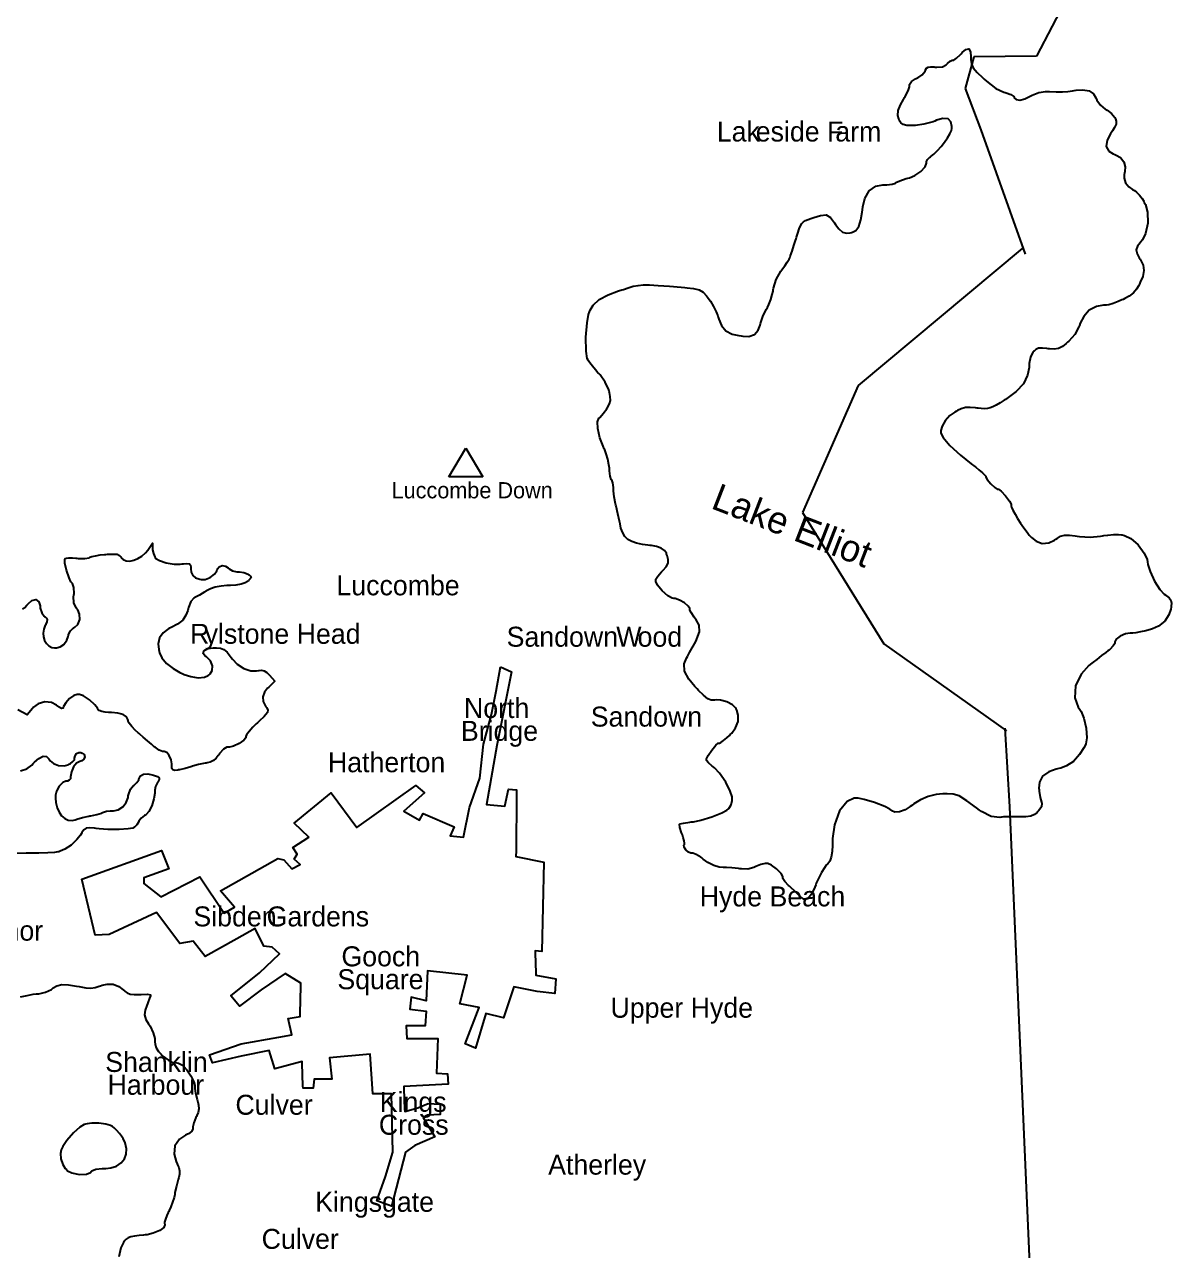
# Model space of a CAD drawing. Extents: x 0 to 24000, y 0 to 24000.
# Drawn here: x 6137 to 8263, y 8256 to 10529 of the extents above; entities that cross this region are included whole.
import ezdxf

# ---------------------------------------------------------------- set-up
doc = ezdxf.new("R2010")
doc.units = 0
for name, color, linetype in [('01B-LandmassTidal', 7, 'Continuous'), ('01C-WaterbodyNonTidal', 7, 'Continuous'), ('03C-BuiltUpHistoric', 7, 'Continuous'), ('06B-FeaturesSummit', 7, 'Continuous'), ('07-BoundaryRegional', 7, 'Continuous'), ('08-NamesFeatureSummit', 7, 'Continuous'), ('08-NamesWaterbodySmall', 7, 'Continuous'), ('xx-NamesPlacesXXX', 7, 'Continuous')]:
    doc.layers.add(name, color=color, linetype=linetype)

msp = doc.modelspace()

# ---------------------------------------------------------------- linework, layer by layer
at = {"layer": '01B-LandmassTidal'}
for points in [[(6132.9, 9445.6), (6137.7, 9448.6), (6141.3, 9452.4), (6142.3, 9453.8), (6144, 9455.9), (6150.4, 9461.3), (6157.6, 9462.9), (6163.1, 9458.6), (6165.6, 9451.2), (6165.8, 9448.7), (6166, 9446.9), (6168.8, 9438.3), (6173.1, 9432), (6174.1, 9431.4), (6175, 9430.9), (6177.7, 9428.8), (6179.1, 9425.9), (6178.4, 9422), (6176.4, 9417.3), (6175.6, 9415.8), (6174.7, 9414), (6172.7, 9408.3), (6171.6, 9400.9), (6172, 9393.8), (6174, 9387.3), (6177.3, 9381.7), (6181.8, 9377.3), (6187.4, 9374.4), (6192.4, 9373.4), (6194.1, 9373.4), (6196.2, 9373.4), (6202.7, 9375.2), (6210, 9380), (6215.4, 9387.5), (6218, 9394.5), (6218.4, 9397), (6218.6, 9398.3), (6221.8, 9405), (6227, 9410.1), (6228.2, 9410.7), (6230.3, 9411.6), (6235.7, 9416.8), (6239.4, 9425.8), (6238.9, 9436.1), (6235.7, 9443.8), (6234, 9446), (6232.6, 9447.8), (6228.3, 9457.1), (6227.8, 9468.5), (6228.2, 9471.4), (6228.6, 9474.2), (6228.5, 9485.2), (6225.6, 9493), (6224.6, 9494.2), (6223, 9496.1), (6219.4, 9503.6), (6214.7, 9517.4), (6211.8, 9530.8), (6211.3, 9537.6), (6212.1, 9538.8), (6212.4, 9539.3), (6214.5, 9540), (6219.3, 9540.6), (6226, 9540.5), (6231.7, 9539.9), (6233.7, 9539.6), (6236.4, 9539.2), (6248.7, 9539), (6256.9, 9540.6), (6257.6, 9541.2), (6258.2, 9541.7), (6261.5, 9542.8), (6268.3, 9544.4), (6277.3, 9545.8), (6284.9, 9546.6), (6287.4, 9546.7), (6290.6, 9546.9), (6300.4, 9547.4), (6308.4, 9546.9), (6313.2, 9544.9), (6315.5, 9542.2), (6316, 9541.2), (6316.6, 9540), (6319.7, 9537), (6325.2, 9534.8), (6331.9, 9534.5), (6339.3, 9535.9), (6346.9, 9539), (6354.4, 9543.5), (6361.2, 9549.4), (6365.7, 9554.6), (6366.9, 9556.5), (6374.4, 9567.5), (6374.4, 9557.3), (6374.4, 9555.1), (6375.9, 9548.5), (6378.5, 9542.1), (6379.1, 9541.2), (6380.6, 9539.3), (6387.2, 9535.2), (6399.6, 9530.9), (6414.3, 9528.7), (6425.6, 9528.6), (6429.3, 9529.1), (6431.4, 9529.3), (6437.8, 9530), (6442.6, 9529.5), (6444.5, 9527), (6445, 9523.3), (6445, 9522), (6445, 9519.9), (6445.8, 9513.7), (6448.7, 9507.8), (6453.9, 9503.6), (6459.8, 9501.3), (6461.8, 9500.8), (6464.1, 9500.3), (6471.6, 9500.5), (6481.1, 9503.9), (6489.1, 9510.2), (6493.2, 9516.2), (6494, 9518.5), (6494.4, 9520), (6497.5, 9523.9), (6503.1, 9526.1), (6509.6, 9524.9), (6514.4, 9521.9), (6515.5, 9520.4), (6516.2, 9519.7), (6522.7, 9516.3), (6530.2, 9514.5), (6532.8, 9514.5), (6535.5, 9514.5), (6543.7, 9513), (6551.4, 9510.2), (6552.4, 9509.5), (6553.3, 9508.8), (6555.9, 9506.5), (6556.9, 9504.1), (6555.4, 9501.4), (6552.3, 9498.3), (6551.2, 9497.3), (6550.1, 9496.3), (6546, 9494), (6538.8, 9491.6), (6528.9, 9490), (6518.8, 9489.2), (6515.5, 9489.1), (6512, 9488.9), (6501.4, 9488.1), (6490.6, 9486.1), (6481.6, 9483), (6475.2, 9479.7), (6473.2, 9478.5), (6471.2, 9477.1), (6461, 9471), (6452.9, 9466.7), (6452, 9466.3), (6450.9, 9465.9), (6445.5, 9459.3), (6440.9, 9448.2), (6440.3, 9445.6), (6439.4, 9442.6), (6436.1, 9433.8), (6430.1, 9425.1), (6420.2, 9417.5), (6408.5, 9411.1), (6404.6, 9409.1), (6401.7, 9407.7), (6393.8, 9401.6), (6387.2, 9392.2), (6384.8, 9380.8), (6385.7, 9370.4), (6386.6, 9367.1), (6387.4, 9364), (6391.6, 9355.1), (6400.1, 9344.5), (6412.5, 9335), (6425, 9328), (6429.3, 9326), (6433, 9324.2), (6445, 9320.1), (6458.9, 9317.8), (6470.6, 9318.9), (6477.6, 9322), (6479.5, 9323.6), (6481.1, 9325.2), (6484.5, 9331.4), (6485.1, 9340.4), (6481.5, 9349.2), (6476.1, 9355.1), (6474, 9356.6), (6472.2, 9357.7), (6467.8, 9362.8), (6469, 9368.2), (6476.7, 9372), (6487, 9373.4), (6490.4, 9373.4), (6492.8, 9373.4), (6499.9, 9373), (6506.5, 9370.6), (6512.4, 9365.3), (6518, 9358.2), (6519.8, 9355.8), (6522.2, 9352.5), (6530.9, 9343.5), (6543.3, 9335.3), (6556.6, 9331.1), (6567.1, 9330.8), (6570.4, 9331.5), (6571.8, 9331.8), (6576.2, 9332.2), (6581.1, 9331.1), (6585.9, 9328.1), (6589.9, 9324.3), (6591.2, 9322.9), (6601, 9311.5), (6589.6, 9300.5), (6587.5, 9298.5), (6582, 9291.6), (6578.7, 9282.8), (6579.5, 9273.8), (6583, 9266.5), (6584.5, 9264.4), (6585.5, 9263.1), (6587.7, 9258.8), (6587.1, 9253.6), (6581.3, 9246.5), (6572, 9237.6), (6568.8, 9234.7), (6566.6, 9232.6), (6560.3, 9226.3), (6553.3, 9218.5), (6548.6, 9212.1), (6546.9, 9209.1), (6546.9, 9208), (6546.9, 9206.5), (6543.5, 9202.1), (6535.1, 9196), (6524.4, 9191.1), (6516.6, 9189.2), (6514, 9189.2), (6511.8, 9189.2), (6505.5, 9185.4), (6498.4, 9177.5), (6497.1, 9175.4), (6496, 9173.8), (6492.2, 9169), (6487.1, 9164.5), (6481.1, 9161.6), (6475.5, 9160.1), (6473.6, 9159.8), (6471.5, 9159.5), (6459.7, 9157.1), (6448.6, 9154.1), (6446.9, 9153.5), (6445.3, 9152.8), (6434.9, 9149.6), (6424.3, 9147.4), (6422.6, 9147.2), (6420.9, 9147), (6415.6, 9146.4), (6411.7, 9147.2), (6410, 9150.1), (6409.7, 9154.4), (6409.7, 9155.8), (6409.7, 9158.4), (6408.5, 9165.8), (6405.3, 9173.9), (6400.4, 9179.3), (6395.9, 9181.3), (6394.4, 9181.3), (6392.4, 9181.3), (6386.6, 9183.9), (6378.9, 9189.1), (6377.5, 9190.3), (6376.2, 9191.5), (6372.2, 9194.9), (6365, 9201), (6357.1, 9207.9), (6351.2, 9213), (6349.3, 9214.6), (6347.4, 9216.2), (6342, 9221.2), (6335.7, 9227.9), (6331.1, 9234), (6329.2, 9237.4), (6328.9, 9238.6), (6328.5, 9240.4), (6325.8, 9245.5), (6319.7, 9250.1), (6309.7, 9252.7), (6298.2, 9253.7), (6294.4, 9253.8), (6292.5, 9253.9), (6286.6, 9254.5), (6280, 9255.7), (6275.3, 9257.4), (6273.4, 9258.8), (6273.3, 9259.4), (6272.4, 9261.7), (6267.4, 9268), (6257.3, 9277.1), (6246, 9284.3), (6238.8, 9287.2), (6236.4, 9287.2), (6234.4, 9287.2), (6228.5, 9285.1), (6220.4, 9279.5), (6213.4, 9271.7), (6209.4, 9264.9), (6208.6, 9262.5), (6208.3, 9261.9), (6205.2, 9260.8), (6199.9, 9263.9), (6198.4, 9265.2), (6196, 9267.4), (6186.9, 9271.9), (6174.3, 9273.4), (6162, 9269.7), (6153.8, 9263.5), (6151.7, 9260.9), (6141.9, 9249.2), (6124.7, 9258.6)], [(6129.3, 9145.4), (6141.1, 9149.4), (6150.3, 9156.3), (6152.9, 9159), (6155.4, 9161.5), (6163.3, 9168.6), (6171.2, 9172.8), (6177.5, 9171.9), (6181.9, 9167.7), (6183.1, 9166), (6184.5, 9164.1), (6190.4, 9159.4), (6199.9, 9155.6), (6210.3, 9154.9), (6217.7, 9156.7), (6219.9, 9157.8), (6221.2, 9158.6), (6226.6, 9162.8), (6229.3, 9166.1), (6229.3, 9167.2), (6229.3, 9168.7), (6230.5, 9173.1), (6233.5, 9177.4), (6237.6, 9179.5), (6241.3, 9179.4), (6242.3, 9179), (6243.6, 9178.5), (6247.2, 9175.7), (6248.6, 9171.3), (6246.7, 9167), (6242.9, 9164.2), (6241.5, 9163.7), (6239.4, 9163), (6233.5, 9159.6), (6227.6, 9152.9), (6223.7, 9143.6), (6222.1, 9134.6), (6221.9, 9131.5), (6221.8, 9130.9), (6219.8, 9128), (6216.7, 9126.4), (6215.6, 9126.4), (6213.7, 9126.4), (6207.8, 9123.9), (6200.9, 9117.2), (6195.9, 9107.9), (6194.1, 9100.1), (6194.1, 9097.4), (6194.1, 9094.7), (6194.9, 9086.7), (6197.2, 9077), (6200.9, 9068.7), (6205.6, 9062), (6211.4, 9057.1), (6217.8, 9054.1), (6225, 9053.4), (6230.7, 9054.4), (6232.5, 9055.1), (6234, 9055.7), (6244.3, 9058.9), (6255.9, 9061.5), (6258, 9061.8), (6260, 9062.1), (6270.7, 9064.4), (6279.3, 9067.2), (6280.3, 9067.6), (6281.3, 9068.2), (6288.7, 9070.5), (6296.2, 9071.6), (6298.7, 9071.6), (6301.6, 9071.6), (6310.2, 9073.3), (6319.1, 9078.5), (6325.6, 9087.1), (6328.8, 9096), (6329.3, 9099), (6329.7, 9101.3), (6333.1, 9111.5), (6338, 9118), (6339.1, 9118.6), (6340.1, 9119.2), (6344.9, 9123.7), (6348.5, 9129), (6348.9, 9130), (6349.4, 9131.6), (6352.1, 9136.2), (6357.4, 9139.4), (6365.2, 9139.8), (6373.3, 9138.2), (6376, 9137.4), (6377.9, 9136.9), (6383.4, 9134.9), (6386.8, 9132.6), (6386.7, 9129.6), (6384.6, 9126), (6383.8, 9124.9), (6383.1, 9123.8), (6380, 9116.5), (6378.3, 9109.6), (6378.3, 9107.2), (6378.3, 9103.9), (6376.8, 9093.7), (6372.8, 9080.6), (6367.1, 9069.9), (6362.3, 9064.4), (6360.3, 9063.3), (6359, 9062.7), (6353.1, 9057.8), (6348.9, 9052.3), (6348.5, 9051.2), (6348.2, 9050.2), (6345, 9045.2), (6340.5, 9041.1), (6339.5, 9040.6), (6337.4, 9039.4), (6329.2, 9037.8), (6312.3, 9036.5), (6291.5, 9036.8), (6275.1, 9038), (6269.7, 9038.6), (6266.8, 9039), (6258.1, 9039.8), (6251.2, 9039), (6246.6, 9035.9), (6243.3, 9030.9), (6242.3, 9029.2), (6240.4, 9026.2), (6233.7, 9018), (6223.1, 9008), (6211.5, 9000.1), (6203.2, 8996.3), (6200.3, 8995.5), (6198.9, 8995.1), (6192.7, 8994.4), (6179.9, 8993.5), (6163.6, 8993), (6150.3, 8992.8), (6145.8, 8992.8), (6140, 8992.8), (6122.4, 8992.5)], [(6129.6, 8726.4), (6141.8, 8729.2), (6152.8, 8731.2), (6159.1, 8732), (6161.1, 8732.1), (6163.6, 8732.3), (6176, 8735.2), (6186.6, 8740.2), (6188.2, 8741.5), (6190.2, 8743.1), (6196.8, 8747.1), (6206, 8749.5), (6218.7, 8748.8), (6233.2, 8746.4), (6238, 8745.4), (6241.1, 8744.8), (6250.4, 8743.2), (6259.8, 8742.6), (6268.1, 8743.9), (6275.3, 8746.1), (6277.6, 8747), (6280.6, 8748.1), (6290.3, 8750.3), (6301.4, 8749.9), (6311.8, 8745.7), (6319.8, 8739.8), (6322.3, 8737.6), (6323.4, 8736.5), (6327.3, 8733.8), (6333, 8731.6), (6340.4, 8730.7), (6347.9, 8730.8), (6350.5, 8730.9), (6353.2, 8731.1), (6364.6, 8731.2), (6370.5, 8730.4), (6370.5, 8730.1), (6370.5, 8728.6), (6368.7, 8724.1), (6365.4, 8715.5), (6364.6, 8713.6), (6363.4, 8710.7), (6360.3, 8701.7), (6359.3, 8693), (6362, 8684.6), (6366.8, 8676.6), (6368.5, 8674.1), (6370, 8671.9), (6375.6, 8659.8), (6378.3, 8649.3), (6378.3, 8645.8), (6378.3, 8643.9), (6378.9, 8638.3), (6381.1, 8631.8), (6385.3, 8625.4), (6390, 8620.1), (6391.6, 8618.4), (6393.5, 8616.5), (6403.7, 8608.9), (6411.7, 8605), (6414.4, 8605), (6416.4, 8605), (6422.4, 8603.5), (6428.5, 8600.7), (6429.3, 8600), (6431.6, 8598), (6437.8, 8591.1), (6445.3, 8580.1), (6450.7, 8568.9), (6452.8, 8561.9), (6452.8, 8559.6), (6452.8, 8556.6), (6454.1, 8547.7), (6456.8, 8535.9), (6457.5, 8533.7), (6458, 8531.7), (6459.5, 8525.5), (6459.9, 8518.9), (6458.6, 8512.4), (6456.4, 8506.6), (6455.5, 8504.7), (6454.6, 8502.8), (6450.9, 8492.7), (6448.9, 8485.5), (6448.9, 8483.1), (6448.9, 8481.5), (6446.2, 8476.6), (6440.6, 8472.3), (6439.1, 8471.8), (6435.1, 8470.2), (6424.1, 8462.7), (6415.8, 8450.2), (6414.3, 8434.7), (6417.9, 8421), (6419.9, 8416.9), (6420.7, 8415.2), (6422.8, 8410), (6424.1, 8403.9), (6423.9, 8397.6), (6422.7, 8391.7), (6422.2, 8389.8), (6421.6, 8387.9), (6418.4, 8375.7), (6415.8, 8363.6), (6415.6, 8361.6), (6415.3, 8359.8), (6414, 8354.6), (6411.3, 8346), (6407.9, 8337), (6405.2, 8330.7), (6404.2, 8328.7), (6403.2, 8326.8), (6400.6, 8321.1), (6398, 8314.1), (6396.6, 8308.6), (6396.4, 8305.8), (6396.7, 8305.1), (6397.2, 8303.9), (6395.3, 8299.1), (6387.8, 8293.2), (6375.6, 8288.3), (6364.2, 8285.6), (6360.3, 8285.2), (6357.5, 8284.8), (6349.3, 8283.9), (6340.7, 8282.7), (6334.2, 8281.3), (6329.2, 8279.6), (6325.6, 8277.4), (6322.7, 8274.6), (6320.3, 8271), (6318.5, 8267.5), (6317.9, 8266.3), (6315.6, 8261.4), (6311.8, 8244.8)]]:
    msp.add_lwpolyline(points, dxfattribs=at)
msp.add_lwpolyline([(6250.1, 8490.6), (6247.3, 8489.9), (6239.6, 8485), (6227.4, 8474.2), (6215.5, 8460.2), (6207.9, 8449.1), (6205.8, 8445.1), (6204.8, 8443), (6203.3, 8435.9), (6203.9, 8425.9), (6207.7, 8415.7), (6212.5, 8408.4), (6214.5, 8406.3), (6216.4, 8404.2), (6224.7, 8400), (6238.3, 8397.2), (6251.5, 8398), (6259.1, 8401), (6260.7, 8402.7), (6261.4, 8403.7), (6269, 8407), (6280.7, 8408.2), (6284.6, 8408.2), (6287.7, 8408.2), (6297.1, 8409.3), (6307.6, 8412.9), (6316, 8418.6), (6322, 8426.1), (6325.4, 8435.1), (6326, 8445), (6323.6, 8455.7), (6319.7, 8464.1), (6317.9, 8466.6), (6316.8, 8468.3), (6313.1, 8473.1), (6307.9, 8479), (6302.9, 8483.8), (6299.8, 8486.1), (6298.7, 8486.7), (6296.1, 8487.9), (6287.7, 8490.4), (6274.9, 8492.4), (6261.9, 8492.5), (6253, 8491.3)], close=True, dxfattribs=at)
at = {"layer": '01C-WaterbodyNonTidal'}
msp.add_lwpolyline([(7891.5, 10466), (7891.6, 10463.6), (7892.4, 10456.4), (7895.7, 10448.7), (7903, 10440), (7912.9, 10430.6), (7916.2, 10427.6), (7920.2, 10424), (7938, 10410.5), (7952.6, 10403.4), (7955, 10402.9), (7957, 10402.6), (7965.8, 10399.5), (7971.2, 10395.5), (7971.5, 10394.7), (7972, 10393.4), (7975.5, 10390.2), (7982.3, 10389.1), (7991.6, 10391.4), (8000.2, 10395.4), (8002.9, 10397), (8005.1, 10398.3), (8017.6, 10402.8), (8029.5, 10404.9), (8033.5, 10404.9), (8037.5, 10404.7), (8049.6, 10404.5), (8061.1, 10404.5), (8071.2, 10405.2), (8079.9, 10406.4), (8082.9, 10406.8), (8086.8, 10407.4), (8098.9, 10408), (8110.5, 10406), (8118.7, 10400.4), (8123.4, 10393.3), (8124.4, 10390.7), (8125.2, 10388.9), (8131.9, 10379.5), (8140.7, 10372.1), (8142.4, 10371.1), (8144.1, 10370.3), (8152.3, 10363.9), (8158.3, 10356.8), (8158.9, 10355.5), (8159.5, 10354.1), (8160.7, 10349.9), (8160.5, 10344.6), (8157.9, 10338.4), (8154, 10332.1), (8152.6, 10330), (8150.3, 10326.4), (8144.3, 10314.7), (8142.4, 10303.1), (8147, 10294.5), (8155.1, 10289.2), (8158.1, 10288), (8160.9, 10286.9), (8168.7, 10282.3), (8175.1, 10274.7), (8177.5, 10265.2), (8176.9, 10256.4), (8176.2, 10253.5), (8175.6, 10251.3), (8175.5, 10244.2), (8178.2, 10235.8), (8184.2, 10228.4), (8190.9, 10223.4), (8193.4, 10222.2), (8194.8, 10221.4), (8198.7, 10218.4), (8204.1, 10213), (8209.1, 10206.5), (8212.2, 10201.3), (8213, 10199.4), (8215.1, 10195.3), (8218.7, 10181.3), (8219.3, 10161), (8215.2, 10141.8), (8209.5, 10129.8), (8206.7, 10126.5), (8205, 10124.5), (8200.3, 10117.9), (8198, 10111.1), (8199.7, 10103.9), (8203.7, 10096.4), (8205.2, 10094), (8206.7, 10091.4), (8210.6, 10083.1), (8212.2, 10073.2), (8210, 10062.1), (8205.6, 10051.2), (8204, 10047.7), (8202.8, 10045.4), (8198.7, 10038.6), (8192.7, 10031.6), (8184.8, 10025.6), (8176.6, 10020.9), (8173.8, 10019.5), (8171.6, 10018.4), (8164.6, 10015.4), (8155.5, 10012), (8147.5, 10009.7), (8143.1, 10008.9), (8141.7, 10008.9), (8137.4, 10008.8), (8124.5, 10006.4), (8111, 9999.5), (8100.6, 9988), (8094.1, 9975.6), (8092.7, 9971.3), (8091.7, 9968.4), (8084.2, 9954.6), (8073.3, 9942.1), (8070.7, 9939.9), (8068.4, 9937.9), (8061.2, 9932.2), (8053.8, 9928.3), (8045.9, 9927.3), (8037.4, 9927.9), (8034.6, 9928.1), (8032.1, 9928.5), (8024.2, 9929.3), (8017.1, 9928.9), (8012.1, 9926.8), (8008.6, 9923.8), (8007.6, 9922.7), (8006.5, 9921.4), (8002, 9912.1), (7999.4, 9900.4), (7999.4, 9898), (7999.2, 9893.1), (7996.5, 9878.8), (7989, 9862.9), (7975.7, 9848.6), (7960.7, 9837.4), (7955.4, 9834.1), (7953, 9832.5), (7945.9, 9828), (7938.4, 9823.4), (7932.2, 9820.3), (7927, 9818.2), (7922, 9817.2), (7916.7, 9816.9), (7910.5, 9817.2), (7904.8, 9817.8), (7902.9, 9818), (7899.8, 9818.4), (7890.4, 9819.1), (7881.2, 9818.8), (7873.4, 9816.7), (7866.9, 9813.7), (7864.9, 9812.5), (7861.7, 9810.7), (7852.7, 9804.1), (7843.6, 9794.5), (7837.9, 9784.3), (7835.9, 9776.6), (7835.9, 9774.1), (7835.9, 9771.4), (7840.2, 9763.5), (7852.5, 9748.7), (7872.3, 9730.5), (7891.9, 9714.8), (7898.6, 9709.8), (7900.6, 9708.3), (7906.4, 9703.7), (7912.9, 9698.2), (7917.3, 9693.9), (7919, 9692), (7919, 9691.4), (7919, 9689.9), (7921.8, 9685.5), (7928.4, 9677.5), (7935.9, 9670.5), (7940, 9667.4), (7941.3, 9667.4), (7942.9, 9667.4), (7947.7, 9663.8), (7955.9, 9655.2), (7963, 9645.3), (7966, 9639.6), (7966, 9637.6), (7966, 9636.8), (7966.9, 9634.1), (7969.4, 9628.6), (7973.3, 9621.6), (7978.1, 9613.5), (7983.6, 9604.9), (7989.5, 9596.3), (7995.5, 9588.1), (7999.8, 9582.6), (8001.3, 9580.8), (8003.6, 9578.1), (8012.2, 9571.2), (8023.8, 9567), (8036.1, 9568.3), (8046.2, 9572.9), (8049.2, 9574.9), (8051.2, 9576.4), (8057.8, 9580.3), (8065.2, 9582.7), (8074.4, 9582.7), (8084.9, 9581.4), (8088.4, 9580.8), (8092.7, 9580.1), (8112.6, 9578.8), (8131.5, 9580.4), (8135.4, 9581.2), (8137.9, 9581.7), (8145.3, 9582.7), (8155.6, 9583.5), (8164.9, 9583.5), (8170.4, 9583.1), (8172.2, 9582.8), (8176.2, 9582), (8187.7, 9576.4), (8201.9, 9564.5), (8213, 9549.3), (8218.2, 9537.2), (8218.9, 9533), (8219.7, 9528.3), (8223.8, 9514.8), (8231.8, 9497), (8241.8, 9481.7), (8249.6, 9473.2), (8252.6, 9471), (8254.2, 9469.9), (8258.9, 9466.1), (8262.3, 9461.7), (8263.4, 9456.5), (8263, 9450.9), (8262.8, 9449.1), (8262.2, 9445.4), (8258.5, 9434.7), (8250.8, 9423), (8239.5, 9414), (8228.3, 9408.8), (8224.4, 9407.5), (8222.2, 9406.8), (8215.5, 9405), (8206, 9402.9), (8197.1, 9401.4), (8191.6, 9400.9), (8189.9, 9400.9), (8187, 9400.9), (8178.3, 9399.3), (8168.1, 9395.3), (8160.9, 9389.6), (8158.1, 9384.8), (8158.1, 9383.2), (8158.1, 9381.7), (8155, 9377.1), (8149, 9370.7), (8147.6, 9369.5), (8146, 9368.4), (8141.5, 9365.1), (8133.6, 9359.1), (8124.7, 9352.2), (8118, 9347), (8115.8, 9345.2), (8110.2, 9340.9), (8095.7, 9325), (8085.1, 9303.1), (8084.2, 9280.7), (8090.1, 9263.7), (8093.4, 9259), (8095.8, 9255.3), (8100.9, 9243.1), (8105.4, 9224.4), (8106.3, 9206.4), (8104.8, 9195.7), (8103.2, 9192.7), (8100.9, 9188.3), (8092.7, 9175.5), (8081.5, 9163.1), (8069, 9154.6), (8058, 9150.4), (8054.2, 9149.6), (8049.6, 9148.6), (8036.1, 9143.9), (8024.4, 9135.8), (8018.4, 9124.7), (8017.4, 9113.6), (8017.8, 9110), (8018.1, 9107.6), (8020, 9096), (8022.1, 9087.4), (8022.5, 9086.5), (8023, 9085.3), (8022.4, 9079), (8017.5, 9071.7), (8015.8, 9070), (8014.4, 9068.5), (8009.6, 9064.6), (8002.8, 9061.7), (7993.4, 9060.5), (7982.6, 9060.2), (7979, 9060.2), (7976.4, 9060.3), (7968.4, 9060.4), (7959.1, 9060.3), (7952.1, 9060.1), (7949, 9059.9), (7948.4, 9059.8), (7945.3, 9059.1), (7928.9, 9061), (7911.2, 9069.9), (7907.6, 9072.7), (7901.8, 9077.2), (7884.2, 9090.2), (7869.8, 9099.2), (7858.3, 9102.4), (7847.4, 9102.9), (7843.7, 9102.9), (7839.5, 9102.9), (7827, 9101.8), (7812.2, 9098.2), (7797.8, 9091.5), (7785.9, 9084.1), (7782.2, 9081.4), (7779.1, 9079.2), (7769.5, 9073.4), (7758.9, 9069.2), (7750.3, 9069.1), (7744.7, 9071.5), (7743.4, 9072.7), (7741.4, 9074.5), (7731.8, 9079.2), (7713, 9086.6), (7693.3, 9092.6), (7682.6, 9095.1), (7679.1, 9095.1), (7674.8, 9095.1), (7661.9, 9088.8), (7648.1, 9071.5), (7638.7, 9045.1), (7635, 9020.3), (7634.8, 9012), (7634.7, 9007.9), (7634.2, 8995.7), (7632.7, 8985.2), (7629.7, 8978.1), (7626, 8973.4), (7624.6, 8972), (7623.2, 8970.7), (7619.8, 8965.9), (7614.4, 8956.9), (7608.7, 8945.9), (7604.9, 8937.3), (7603.8, 8934.4), (7602.1, 8930), (7595.9, 8917.1), (7588.9, 8908.3), (7581.7, 8907.5), (7575.3, 8912.1), (7573.6, 8914), (7572.7, 8914.9), (7565.6, 8921.8), (7556.8, 8930), (7555.2, 8931.6), (7553.4, 8933.1), (7546.3, 8940.6), (7542.6, 8945.9), (7542.6, 8947.7), (7542.6, 8949.6), (7539.4, 8955.4), (7531.3, 8963.9), (7521.5, 8970.7), (7514.7, 8973.6), (7512.5, 8973.6), (7509.9, 8973.6), (7502.3, 8971.8), (7492.8, 8968.2), (7491.3, 8967.3), (7489.1, 8966.2), (7478.2, 8963.4), (7465.9, 8963.7), (7463.1, 8964.1), (7460.8, 8964.5), (7448.1, 8965.9), (7438.1, 8966.5), (7434.8, 8966.5), (7432.4, 8966.3), (7424.9, 8967.1), (7414.7, 8970.2), (7404, 8975.8), (7395.2, 8981.9), (7392.5, 8984.1), (7390.9, 8985.4), (7382.4, 8990.6), (7376.2, 8993.1), (7374.1, 8993.1), (7372.5, 8993.1), (7367.9, 8994.8), (7362.8, 8998.8), (7359.7, 9003.7), (7359.5, 9007.5), (7360, 9008.4), (7360.3, 9008.9), (7360.5, 9011.2), (7359.9, 9015.8), (7358.3, 9021.8), (7356.7, 9026.8), (7356, 9028.4), (7355.1, 9030.6), (7352.1, 9040.3), (7351.4, 9046.5), (7351.7, 9046.9), (7352, 9047.2), (7358.9, 9048.8), (7370.3, 9050.5), (7372.9, 9050.8), (7377.4, 9051.2), (7390.9, 9054.1), (7411.1, 9060.3), (7429.4, 9067.8), (7439.2, 9072.8), (7441.9, 9075.1), (7442.9, 9075.9), (7446.7, 9082.7), (7448.6, 9090.8), (7448.6, 9093.5), (7448.6, 9097.1), (7445.3, 9107.6), (7436.9, 9124.7), (7425.4, 9141.1), (7416.4, 9150.9), (7412.9, 9153.5), (7411.3, 9154.7), (7404.8, 9160.6), (7401.5, 9164.4), (7401.5, 9165.6), (7401.5, 9167.7), (7404.3, 9173.7), (7411, 9184.1), (7418.7, 9193.2), (7423.2, 9197), (7424.7, 9197), (7425.5, 9197), (7428, 9198.3), (7433, 9201.6), (7439, 9206.6), (7443.8, 9211.1), (7445.4, 9212.7), (7448.1, 9215.5), (7454.9, 9225), (7459.9, 9236.9), (7460.2, 9248.6), (7457.5, 9257.8), (7456, 9260.5), (7454.9, 9262.6), (7449.4, 9267.7), (7439.2, 9273.4), (7427.4, 9276.7), (7419, 9277.1), (7416.4, 9276.6), (7414.9, 9276.3), (7410.1, 9276.5), (7403.7, 9279.2), (7395.4, 9285.8), (7386.7, 9294.4), (7383.9, 9297.4), (7379.7, 9301.6), (7368.3, 9315.2), (7360.4, 9330.1), (7359.8, 9343.6), (7363.9, 9354.5), (7365.8, 9357.7), (7369.9, 9364.6), (7381.6, 9385.5), (7388.6, 9403), (7387.7, 9415.5), (7382.1, 9425.3), (7379.9, 9428.3), (7378.6, 9430.2), (7373, 9438.8), (7370.1, 9443.6), (7370.1, 9445.2), (7370.1, 9446.6), (7367.5, 9450.8), (7360.6, 9456.8), (7351.2, 9462), (7343.4, 9464.7), (7340.7, 9465.1), (7337.9, 9465.7), (7329.8, 9470.1), (7318.9, 9479), (7310.7, 9489.5), (7307.4, 9496.8), (7307.4, 9499.3), (7307.4, 9501.1), (7311, 9506.5), (7317.6, 9514.3), (7319.2, 9515.7), (7321.1, 9517.6), (7326.5, 9523.7), (7330, 9530.4), (7330.2, 9537.6), (7328.3, 9544.8), (7327.4, 9547.1), (7326.8, 9548.9), (7323.5, 9553.7), (7317.3, 9558.4), (7308.3, 9561.6), (7299.2, 9563.2), (7296.1, 9563.5), (7292.7, 9563.9), (7282.6, 9565.1), (7271.6, 9567.4), (7262.7, 9570.5), (7255.6, 9574.6), (7250.1, 9580), (7245.9, 9586.9), (7242.7, 9595.5), (7240.9, 9603.3), (7240.4, 9605.9), (7240, 9608.2), (7237.1, 9622.1), (7233.9, 9635.9), (7233.3, 9638), (7232.7, 9640.2), (7230.3, 9653.4), (7229, 9664.5), (7229, 9668.2), (7229, 9671), (7227.9, 9679.2), (7225.7, 9684.8), (7225.1, 9685.1), (7224.6, 9685.4), (7222.4, 9691.8), (7221.2, 9701.5), (7221.2, 9704.7), (7221.2, 9706.8), (7220.5, 9713.1), (7218.5, 9723), (7215.5, 9733.2), (7212.9, 9740.4), (7211.8, 9742.7), (7209.5, 9747.7), (7203.8, 9762.9), (7199.7, 9779.9), (7199.4, 9792.7), (7201.6, 9799.1), (7203.1, 9800.3), (7204, 9801), (7209.9, 9807.8), (7216.2, 9816.6), (7217.2, 9818.4), (7218.3, 9820.2), (7221.3, 9826), (7223.1, 9832.3), (7222.9, 9839.4), (7221.4, 9846.6), (7220.8, 9849), (7220.1, 9851.7), (7213.7, 9866), (7203.9, 9879.5), (7201.6, 9881.9), (7200.1, 9883.6), (7195.6, 9888.7), (7189.8, 9895.6), (7184.9, 9901.9), (7182.3, 9905.7), (7181.6, 9907), (7179.9, 9910), (7178.1, 9923.4), (7177.7, 9949.2), (7179.8, 9976.2), (7182.5, 9991.6), (7184.3, 9996.4), (7185.6, 9999.7), (7191.2, 10009), (7202.1, 10019.1), (7219.1, 10028), (7237.9, 10035.1), (7244.3, 10037.1), (7247.2, 10038.1), (7256, 10041), (7265.5, 10043.8), (7274.3, 10045.5), (7283.9, 10046.4), (7295.8, 10046.3), (7311.7, 10045.4), (7332.9, 10043.8), (7354.1, 10042), (7361.1, 10041.4), (7365.2, 10041.1), (7377.3, 10039.9), (7387.4, 10037.5), (7394.8, 10032.6), (7401.1, 10026.1), (7403.1, 10023.8), (7404.6, 10022), (7408.6, 10016.1), (7414.3, 10006.5), (7419.3, 9996.3), (7422.3, 9989), (7423.1, 9986.6), (7424.3, 9982.6), (7429.2, 9971.2), (7437.2, 9961.3), (7448.6, 9955.3), (7461.2, 9952.3), (7465.4, 9951.7), (7468.9, 9951.1), (7479.8, 9951), (7490.2, 9954.4), (7497.3, 9962.2), (7500.9, 9971.6), (7501.5, 9974.8), (7501.9, 9976.4), (7506, 9988), (7512, 10000.5), (7513.3, 10002.6), (7514.3, 10004.4), (7517, 10010.2), (7520.5, 10019.3), (7523.2, 10028.7), (7524.7, 10035), (7525, 10037.1), (7525.5, 10040.2), (7530.7, 10056.1), (7539, 10071.6), (7541.1, 10074.4), (7542.4, 10076.2), (7546.4, 10081.9), (7551, 10088.6), (7554.3, 10093.9), (7555.8, 10096.3), (7556, 10096.7), (7556.2, 10097.3), (7557.3, 10100.8), (7559.9, 10108.8), (7563.4, 10119.5), (7566.4, 10128.9), (7567.3, 10132), (7568.1, 10134.6), (7570.6, 10142.3), (7573.3, 10150.2), (7575.8, 10156.1), (7578.3, 10160.3), (7581.3, 10163.3), (7585.1, 10165.7), (7590, 10167.8), (7594.7, 10169.5), (7596.4, 10170), (7600.4, 10171.5), (7612.7, 10175.3), (7623.4, 10176), (7631.2, 10171.6), (7637, 10164.1), (7638.7, 10161.4), (7640.4, 10158.6), (7646.4, 10150.4), (7653.3, 10144.3), (7660.8, 10142.2), (7667.8, 10142.8), (7670.1, 10143.4), (7672.2, 10143.9), (7678.1, 10147.1), (7683.8, 10154.5), (7687.7, 10167), (7689.9, 10181), (7690.4, 10185.7), (7690.9, 10191), (7694.6, 10206.7), (7702.7, 10221), (7715.2, 10229.3), (7728.1, 10232), (7732.4, 10232), (7735.6, 10232), (7745.3, 10233), (7751.7, 10235), (7752, 10235.5), (7752.4, 10236), (7759.6, 10239.5), (7771.6, 10243.5), (7774.3, 10244.1), (7777.8, 10245), (7787.8, 10249.2), (7798.8, 10256.7), (7806.4, 10265.4), (7809.2, 10272.1), (7809.2, 10274.3), (7809.2, 10275.4), (7811.3, 10278.8), (7815.3, 10283.1), (7816.3, 10283.7), (7818, 10284.9), (7822.8, 10289), (7829.6, 10295.6), (7836.3, 10303.1), (7842.6, 10311), (7848.1, 10318.9), (7852.4, 10326.2), (7855.2, 10332.6), (7856.3, 10336.2), (7856.3, 10337.4), (7856.3, 10340.2), (7854.5, 10348.7), (7849.1, 10354.4), (7839.2, 10354.8), (7828, 10351.5), (7824.5, 10350), (7821.6, 10348.8), (7804.2, 10344.1), (7788.9, 10341.7), (7783.7, 10341.7), (7781, 10341.7), (7772.8, 10342.1), (7766, 10343.5), (7761.8, 10346.6), (7759.3, 10350.5), (7758.7, 10351.9), (7757.8, 10354), (7756.2, 10360.5), (7756.8, 10369.5), (7760.7, 10380), (7766.4, 10390.2), (7768.4, 10393.5), (7769.7, 10395.6), (7775.1, 10406.3), (7777.9, 10413.7), (7777.9, 10416.2), (7777.9, 10418), (7781.1, 10423.3), (7788.9, 10428.6), (7791.2, 10429.5), (7793, 10430.3), (7801.4, 10436), (7806.9, 10442.5), (7807.3, 10443.7), (7807.6, 10444.8), (7809.3, 10447.9), (7812.3, 10450.2), (7817.3, 10450.9), (7823.3, 10450.5), (7825.3, 10450.3), (7828.1, 10450), (7838.6, 10450.5), (7845.7, 10454.4), (7846.9, 10455.8), (7847.8, 10456.9), (7853, 10461.1), (7856.9, 10463.3), (7858.2, 10463.3), (7859.8, 10463.3), (7864.5, 10466.8), (7872, 10473.5), (7873.5, 10475), (7875.4, 10477.2), (7881.8, 10482.9), (7887.4, 10484.1), (7890.5, 10478.5), (7891.5, 10469.1)], close=True, dxfattribs=at)
at = {"layer": '03C-BuiltUpHistoric'}
msp.add_lwpolyline([(7019.3, 9338.6), (7039.7, 9329), (7012.4, 9192.2), (6993.3, 9082.8), (7027.5, 9080.1), (7034.3, 9111.5), (7049.3, 9110.1), (7049.1, 9099.9), (7048.1, 8997.3), (7048, 8987), (7099.8, 8976.1), (7095.7, 8810.6), (7083.5, 8811.9), (7083.5, 8808.2), (7084.6, 8770.6), (7084.8, 8766.8), (7121.7, 8759.9), (7120.3, 8732.5), (7087.5, 8736.7), (7043.8, 8744.9), (7024.7, 8687.5), (6991.9, 8695.7), (6972.8, 8631.4), (6953.7, 8639.6), (6979.7, 8706.6), (6944.1, 8713.4), (6957.8, 8766.8), (6884, 8775), (6881.3, 8718.9), (6854, 8725.8), (6851.2, 8703.8), (6881.3, 8699.8), (6879.9, 8672.5), (6844.4, 8672.5), (6845.8, 8649.2), (6903.1, 8649.2), (6900.4, 8584.9), (6920.9, 8583.5), (6922.3, 8564.4), (6840.3, 8560.3), (6840.4, 8556.4), (6841.5, 8517.6), (6841.7, 8513.7), (6866.2, 8520.6), (6885.4, 8528.8), (6907.2, 8527.4), (6907.2, 8508.3), (6884, 8506.9), (6875.8, 8502.8), (6897.7, 8467.3), (6860.8, 8450.8), (6843, 8438.5), (6817.1, 8338.6), (6789.8, 8348.2), (6806.1, 8393.3), (6819.8, 8438.5), (6817.1, 8546.6), (6782.9, 8546.6), (6777.4, 8620.4), (6702.3, 8613.6), (6706.4, 8573.9), (6673.6, 8573.9), (6672.3, 8557.5), (6653.2, 8557.5), (6653, 8561.6), (6651.9, 8602.7), (6651.8, 8606.8), (6601.2, 8593.1), (6590.3, 8627.3), (6538.4, 8616.4), (6485.2, 8604), (6479.7, 8619.1), (6538.4, 8639.6), (6608.1, 8651.9), (6632.7, 8655.9), (6625.9, 8686.1), (6647.7, 8690.2), (6647.8, 8695.4), (6648.9, 8746.6), (6649, 8751.7), (6620.4, 8769.5), (6575.3, 8739.5), (6535.7, 8709.3), (6519.3, 8728.5), (6572.6, 8770.8), (6609.5, 8806.5), (6595.8, 8818.7), (6580.8, 8820.2), (6564.4, 8853), (6530.2, 8833.9), (6471.5, 8801), (6449.6, 8829.7), (6425.1, 8825.6), (6381.3, 8883.1), (6293.9, 8842.1), (6268, 8840.7), (6243.4, 8944.7), (6390.9, 8997.9), (6404.5, 8963.8), (6358.1, 8947.4), (6358.1, 8936.4), (6389.5, 8911.8), (6462, 8948.7), (6507, 8881.7), (6526.1, 8892.6), (6500.2, 8922.8), (6606.7, 8983), (6617.7, 8980.3), (6632.7, 8963.8), (6647.7, 8972), (6636.7, 8981.6), (6642.2, 8991.2), (6634.1, 9003.5), (6664.1, 9022.6), (6636.7, 9048.6), (6705.1, 9104.7), (6752.9, 9040.4), (6862.2, 9118.4), (6878.6, 9104.7), (6840.3, 9070.5), (6869, 9054), (6875.8, 9066.4), (6933.2, 9041.8), (6926.3, 9025.3), (6951, 9022.6), (6961.9, 9077.3), (6981, 9132), (6987.8, 9195), (7002.9, 9249.7), (7011, 9293.5)], close=True, dxfattribs=at)
at = {"layer": '06B-FeaturesSummit'}
for p, q in [((6923.3, 9690.5), (6955, 9743.4)), ((6955, 9743.4), (6986.8, 9690.5)), ((6986.8, 9690.5), (6923.3, 9690.5))]:
    msp.add_line(p, q, dxfattribs=at)
at = {"layer": '07-BoundaryRegional'}
for p, q in [((8111.1, 10659.8), (8013.3, 10470.3)), ((7896.8, 10468.9), (7881, 10410.7)), ((8013.3, 10470.3), (7896.8, 10468.9)), ((7881, 10410.7), (7910, 10333.8)), ((7910, 10333.8), (7992.1, 10103.2)), ((7986.8, 10113.8), (7682.5, 9859.8)), ((7682.5, 9859.8), (7579.4, 9624.3)), ((7579.4, 9624.3), (7730.2, 9381)), ((7730.2, 9381), (7957.7, 9219.6)), ((7963.5, 9079), (7955, 9224.9)), ((8002.7, 8193.2), (7963.5, 9079))]:
    msp.add_line(p, q, dxfattribs=at)

# ---------------------------------------------------------------- texts
at = {"layer": '08-NamesFeatureSummit'}
msp.add_text('Luccombe Down', height=30, dxfattribs=at).set_placement((6817.4, 9650.7))
at = {"layer": '08-NamesWaterbodySmall'}
msp.add_text('Lake Elliot', height=50, rotation=338.811, dxfattribs=at).set_placement((7407.5, 9632.9))
at = {"layer": 'xx-NamesPlacesXXX'}
for s, height, p in [('Lak', 37.04, (7420.4, 10312.2)), ('eside F', 37.04, (7492.6, 10312.2)), ('arm', 37.04, (7640.1, 10312.2)), ('Luccombe', 37.04, (6715.1, 9470.9)), ('R', 37, (6443.9, 9381)), ('ylstone Head', 37.037, (6470.8, 9381)), ('Sandown', 37.04, (7030.7, 9375.6)), ('W', 37, (7234, 9375.6)), ('ood', 37.04, (7273.5, 9375.6)), ('North', 37.04, (6951.6, 9243.4)), ('Sandown', 37.04, (7186.7, 9227.5)), ('Bridge', 37.04, (6945.9, 9201.1)), ('Hatherton', 37.04, (6699.4, 9142.9)), ('Hyde Beach', 37.04, (7388.7, 8894.2)), ('Sibden', 37.04, (6450, 8857.1)), ('Gardens', 37.04, (6585.8, 8857.1)), ('entnor', 37.04, (6031, 8830.7)), ('Gooch', 37.04, (6724.4, 8783.1)), ('Square', 37.04, (6716.9, 8740.7)), ('Upper Hyde', 37.04, (7223.3, 8687.8)), ('Shanklin', 37.04, (6286.5, 8587.3)), ('Harbour', 37.04, (6290.9, 8545)), ('Culver', 37.04, (6527.9, 8507.9)), ('Kings', 37.04, (6795.5, 8513.2)), ('Cross', 37.04, (6793.8, 8470.9)), ('Atherley', 37.04, (7107.7, 8396.9)), ('Kingsgate', 37.04, (6675.8, 8328)), ('Culver', 37.04, (6576.5, 8259.3))]:
    msp.add_text(s, height=height, dxfattribs=at).set_placement(p)

doc.saveas('drawing.dxf')
